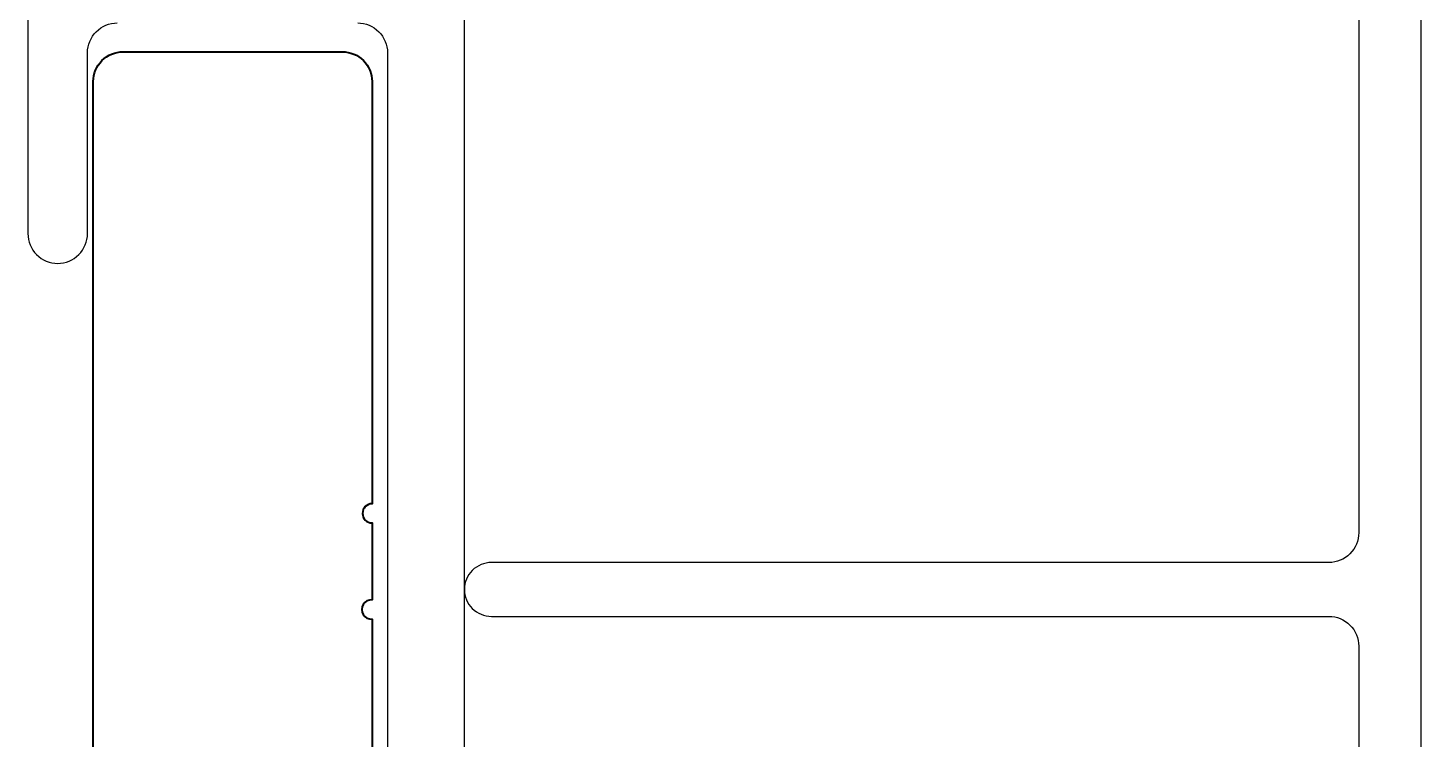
# Model space of a CAD drawing. Extents: x -26 to 91, y -47 to 75.
# Drawn here: x 38.194 to 39.643, y 54.419 to 55.158 of the extents above; entities that cross this region are included whole.
import ezdxf

# ---------------------------------------------------------------- set-up
doc = ezdxf.new("R2010")
doc.units = 0
doc.header["$MEASUREMENT"] = 0
doc.layers.get('0').update_dxf_attribs({"linetype": 'CONTINUOUS'})
doc.layers.add('DIM', color=7, linetype='CONTINUOUS')
doc.layers.add('FRAME', color=1, linetype='CONTINUOUS')

# ---------------------------------------------------------------- blocks, each defined once
blk = doc.blocks.new('3801 1 INCH GLASS STOP')
for points in [[(3.1831, -0.668), (-0.0009, -0.668, -0.414214)], [(0.0491, -0.603), (1.5201, -0.603, 0.414214), (1.5511, -0.572), (1.5511, 0.299, -0.414214), (1.5791, 0.327, -0.414214), (1.6071, 0.299), (1.6071, -0.572, 0.414214), (1.6381, -0.603), (3.0271, -0.603, 0.414214)]]:
    blk.add_lwpolyline(points, format="xyb")
blk = doc.blocks.new('3805 BLOCK FRAME')
for points in [[(-3.4525, 1.454), (-3.1935, 1.454, -0.414214), (-3.1625, 1.423, -0.414214), (-3.1935, 1.392), (-3.3815, 1.392, 0.414214), (-3.4125, 1.361)], [(-3.4125, 1.111, 0.414214), (-3.3815, 1.08), (-2.3292, 1.08, 0.5024), (-2.2995, 1.1199, -0.280293), (-2.262, 1.2637, -0.498955), (-2.213, 1.256, -0.334263), (-2.2188, 1.2192, 2.470836), (-2.1062, 1.2192, -0.334263), (-2.112, 1.256, -0.498955), (-2.063, 1.2637, -0.280293), (-2.0255, 1.1199, 0.5024), (-1.9958, 1.08), (-1.5495, 1.08, 0.414214)]]:
    blk.add_lwpolyline(points, format="xyb")
blk.add_lwpolyline([(-1.5865, 1), (-4.3375, 1)])

msp = doc.modelspace()

# ---------------------------------------------------------------- linework, layer by layer
at = {"layer": 'DIM', "color": 5, "lineweight": 40}
msp.add_lwpolyline([(38.2625, 53.3143), (38.2625, 55.1023, -0.414214), (38.2935, 55.1333), (38.5215, 55.1333, -0.414214), (38.5525, 55.1023), (38.5525, 54.6633, 1), (38.5525, 54.6433), (38.5525, 54.5633, 1.086283), (38.5525, 54.5434), (38.5525, 54.1243, -0.414214), (38.5215, 54.0933), (38.3835, 54.0933, 0.414214), (38.3525, 54.0623), (38.3525, 53.9793, 0.414214), (38.3835, 53.9483), (38.4298, 53.9483, -3.577628), (38.4298, 53.8783), (38.3835, 53.8783, 0.414214), (38.3525, 53.8473), (38.3525, 53.7643, 0.414214), (38.3835, 53.7333), (38.5215, 53.7333, -0.414214), (38.5525, 53.7023), (38.5525, 53.3143, -0.414214)], format="xyb", dxfattribs=at)

# ---------------------------------------------------------------- block references
at = {"layer": 'FRAME', "xscale": -1, "rotation": 90}
for name, p in [('3805 BLOCK FRAME', (39.6485, 51.7508)), ('3801 1 INCH GLASS STOP', (38.9755, 56.1533))]:
    msp.add_blockref(name, p, dxfattribs=at)

doc.saveas('drawing.dxf')
